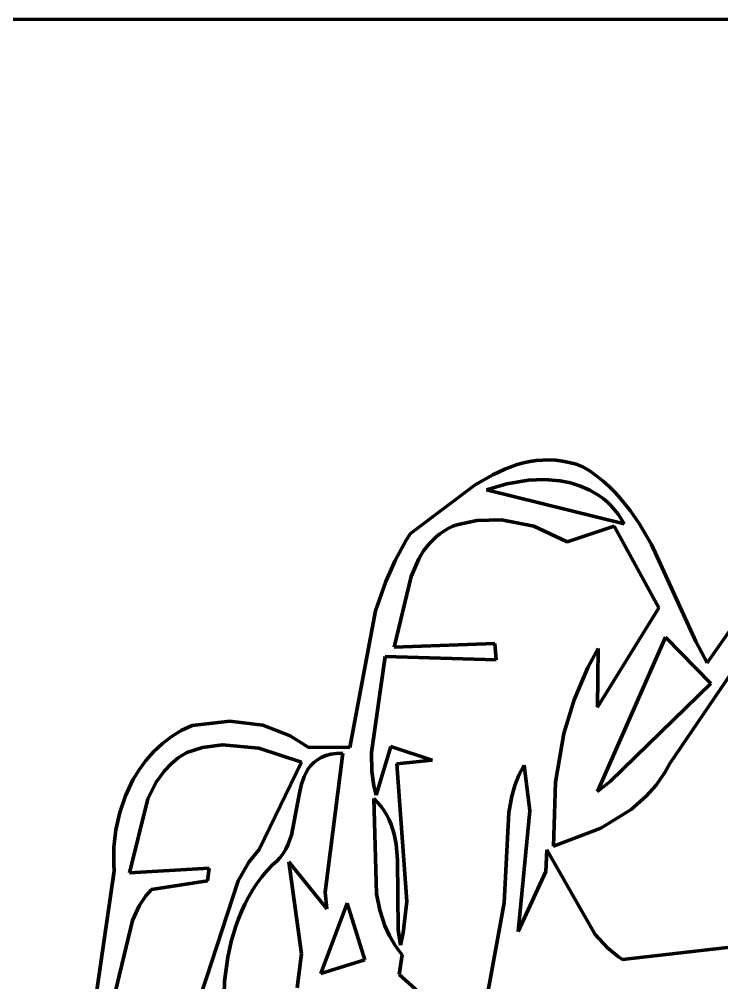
# Model space of a CAD drawing. Header units: millimetres. Extents: x 0 to 10.4, y 0 to 10.4.
# Drawn here: x 2.863 to 3.51, y 9.53 to 10.417 of the extents above; entities that cross this region are included whole.
import ezdxf

# ---------------------------------------------------------------- set-up
doc = ezdxf.new("R2010")
doc.units = ezdxf.units.MM
doc.layers.add('color#2b2b2bff', color=7, linetype='CONTINUOUS', lineweight=100)
doc.layers.add('color#fdfdfdff', color=7, linetype='CONTINUOUS', lineweight=100)

msp = doc.modelspace()

# ---------------------------------------------------------------- linework, layer by layer
at = {"layer": 'color#2b2b2bff'}
for p, q in [((3.33303, 10.00964), (3.33892, 10.01053)), ((3.33892, 10.01053), (3.34487, 10.01104)), ((3.34487, 10.01104), (3.35089, 10.01116)), ((3.35089, 10.01116), (3.35697, 10.01084)), ((3.35697, 10.01084), (3.36311, 10.01008)), ((3.36311, 10.01008), (3.36931, 10.00884)), ((3.29896, 9.99757), (3.31008, 10.00272)), ((3.31008, 10.00272), (3.32143, 10.0068)), ((3.32143, 10.0068), (3.3272, 10.00839)), ((3.3272, 10.00839), (3.33303, 10.00964)), ((3.36931, 10.00884), (3.37558, 10.00711)), ((3.37558, 10.00711), (3.38191, 10.00486)), ((3.38191, 10.00486), (3.38838, 10.00074)), ((3.28274, 9.98825), (3.29896, 9.99757)), ((3.33163, 9.99252), (3.31197, 9.98927)), ((3.34645, 9.99311), (3.33163, 9.99252)), ((3.36103, 9.99189), (3.34645, 9.99311)), ((3.38838, 10.00074), (3.39452, 9.99632)), ((3.39452, 9.99632), (3.40034, 9.99163)), ((3.22309, 9.94344), (3.28274, 9.98825)), ((3.31197, 9.98927), (3.29309, 9.98358)), ((3.29309, 9.98358), (3.41986, 9.95239)), ((3.37046, 9.98999), (3.36103, 9.99189)), ((3.37957, 9.98715), (3.37046, 9.98999)), ((3.38825, 9.98332), (3.37957, 9.98715)), ((3.40034, 9.99163), (3.40587, 9.98669)), ((3.40587, 9.98669), (3.41111, 9.98151)), ((3.39644, 9.97845), (3.38825, 9.98332)), ((3.40031, 9.97561), (3.39644, 9.97845)), ((3.40403, 9.97248), (3.40031, 9.97561)), ((3.41111, 9.98151), (3.41608, 9.9761)), ((3.41608, 9.9761), (3.4253, 9.96466)), ((3.40758, 9.96907), (3.40403, 9.97248)), ((3.41095, 9.96536), (3.40758, 9.96907)), ((3.41412, 9.96135), (3.41095, 9.96536)), ((3.4171, 9.95703), (3.41412, 9.96135)), ((3.41986, 9.95239), (3.4171, 9.95703)), ((3.4253, 9.96466), (3.43366, 9.95251)), ((3.25788, 9.94804), (3.2539, 9.94569)), ((3.26215, 9.95015), (3.25788, 9.94804)), ((3.26575, 9.9514), (3.26215, 9.95015)), ((3.2842, 9.95551), (3.26575, 9.9514)), ((3.30683, 9.95608), (3.2842, 9.95551)), ((3.3366, 9.95019), (3.30683, 9.95608)), ((3.36746, 9.93579), (3.3366, 9.95019)), ((3.41069, 9.95034), (3.36746, 9.93579)), ((3.45162, 9.87494), (3.41069, 9.95034)), ((3.43366, 9.95251), (3.44489, 9.93319)), ((3.21926, 9.93738), (3.22309, 9.94344)), ((3.24674, 9.94037), (3.24058, 9.93427)), ((3.25019, 9.94313), (3.24674, 9.94037)), ((3.2539, 9.94569), (3.25019, 9.94313)), ((3.20899, 9.91866), (3.21926, 9.93738)), ((3.24058, 9.93427), (3.2353, 9.92749)), ((3.44489, 9.93319), (3.48581, 9.844)), ((3.2353, 9.92749), (3.23081, 9.92013)), ((3.2004, 9.89923), (3.20899, 9.91866)), ((3.23081, 9.92013), (3.2238, 9.90402)), ((3.2238, 9.90402), (3.20825, 9.83886)), ((3.19117, 9.87242), (3.2004, 9.89923)), ((3.49605, 9.82448), (3.55012, 9.9015)), ((3.16741, 9.74642), (3.19117, 9.87242)), ((3.3951, 9.78369), (3.45162, 9.87494)), ((3.5587, 9.87458), (3.46164, 9.73192)), ((3.20825, 9.83886), (3.30076, 9.84237)), ((3.30076, 9.84237), (3.30194, 9.82715)), ((3.45792, 9.8481), (3.39514, 9.70614)), ((3.49954, 9.80548), (3.45792, 9.8481)), ((3.48581, 9.844), (3.49605, 9.82448)), ((3.38651, 9.82026), (3.39598, 9.83771)), ((3.39598, 9.83771), (3.3951, 9.78369)), ((3.20007, 9.83028), (3.18749, 9.7418)), ((3.30194, 9.82715), (3.20007, 9.83028)), ((3.37371, 9.79027), (3.38651, 9.82026)), ((3.40698, 9.7153), (3.49954, 9.80548)), ((3.3644, 9.75929), (3.37371, 9.79027)), ((3.0223, 9.76674), (3.05696, 9.77087)), ((3.05696, 9.77087), (3.08737, 9.76694)), ((3.00318, 9.75638), (3.01239, 9.76203)), ((3.01239, 9.76203), (3.0223, 9.76674)), ((3.08737, 9.76694), (3.11249, 9.75738)), ((2.99468, 9.74985), (3.00318, 9.75638)), ((3.11249, 9.75738), (3.12903, 9.74694)), ((3.35671, 9.71461), (3.3644, 9.75929)), ((2.9869, 9.74255), (2.99468, 9.74985)), ((3.03176, 9.74659), (3.01733, 9.74181)), ((3.05018, 9.74906), (3.03176, 9.74659)), ((3.0836, 9.74575), (3.05018, 9.74906)), ((3.12288, 9.73289), (3.0836, 9.74575)), ((3.12903, 9.74694), (3.16741, 9.74642)), ((3.19172, 9.70274), (3.2051, 9.74733)), ((3.2051, 9.74733), (3.24304, 9.73486)), ((2.97984, 9.73454), (2.9869, 9.74255)), ((3.00962, 9.73687), (3.00282, 9.73125)), ((3.01733, 9.74181), (3.00962, 9.73687)), ((3.13752, 9.73528), (3.13435, 9.73282)), ((3.14116, 9.73736), (3.13752, 9.73528)), ((3.1453, 9.73903), (3.14116, 9.73736)), ((3.1448, 9.61323), (3.16111, 9.7413)), ((3.14998, 9.74027), (3.1453, 9.73903)), ((3.15524, 9.74103), (3.14998, 9.74027)), ((3.16111, 9.7413), (3.15524, 9.74103)), ((3.18749, 9.7418), (3.18759, 9.72429)), ((2.97351, 9.7259), (2.97984, 9.73454)), ((3.00282, 9.73125), (2.99685, 9.725)), ((3.08395, 9.65264), (3.12288, 9.73289)), ((3.12921, 9.72688), (3.12718, 9.72345)), ((3.13159, 9.73001), (3.12921, 9.72688)), ((3.13435, 9.73282), (3.13159, 9.73001)), ((3.24304, 9.73486), (3.2106, 9.73142)), ((3.2106, 9.73142), (3.21989, 9.60472)), ((3.32303, 9.72111), (3.32785, 9.7304)), ((3.32785, 9.7304), (3.33301, 9.6881)), ((3.46164, 9.73192), (3.45722, 9.72354)), ((2.96792, 9.71673), (2.97351, 9.7259)), ((2.99685, 9.725), (2.98931, 9.71462)), ((3.12545, 9.71977), (3.12272, 9.71172)), ((3.12718, 9.72345), (3.12545, 9.71977)), ((3.18759, 9.72429), (3.18944, 9.71131)), ((3.31928, 9.71155), (3.32303, 9.72111)), ((3.45722, 9.72354), (3.44935, 9.712)), ((2.96095, 9.70212), (2.96792, 9.71673)), ((2.98931, 9.71462), (2.98149, 9.69926)), ((3.12272, 9.71172), (3.12073, 9.70298)), ((3.18944, 9.71131), (3.19172, 9.70274)), ((3.31647, 9.70176), (3.31928, 9.71155)), ((3.35484, 9.65566), (3.35671, 9.71461)), ((3.39514, 9.70614), (3.40698, 9.7153)), ((3.44935, 9.712), (3.44016, 9.70162)), ((2.95569, 9.68674), (2.96095, 9.70212)), ((3.12073, 9.70298), (3.11362, 9.66575)), ((3.31369, 9.68671), (3.31647, 9.70176)), ((3.44016, 9.70162), (3.42619, 9.68946)), ((2.98149, 9.69926), (2.96468, 9.63123)), ((3.19297, 9.69594), (3.1894, 9.69956)), ((3.1894, 9.69956), (3.19204, 9.61174)), ((3.19614, 9.69217), (3.19297, 9.69594)), ((3.19895, 9.68825), (3.19614, 9.69217)), ((2.95216, 9.67087), (2.95569, 9.68674)), ((3.2014, 9.6842), (3.19895, 9.68825)), ((3.20352, 9.68002), (3.2014, 9.6842)), ((3.30936, 9.60356), (3.31369, 9.68671)), ((3.33301, 9.6881), (3.32213, 9.5773)), ((3.42619, 9.68946), (3.39826, 9.67237)), ((3.20533, 9.67573), (3.20352, 9.68002)), ((3.20814, 9.66682), (3.20533, 9.67573)), ((2.9504, 9.65477), (2.95216, 9.67087)), ((3.11362, 9.66575), (3.11047, 9.65705)), ((3.20998, 9.65755), (3.20814, 9.66682)), ((3.39826, 9.67237), (3.35484, 9.65566)), ((3.11047, 9.65705), (3.10847, 9.65295)), ((3.21134, 9.64311), (3.20998, 9.65755)), ((2.95044, 9.63871), (2.9504, 9.65477)), ((3.07465, 9.64085), (3.08395, 9.65264)), ((3.10613, 9.64906), (3.10341, 9.6454)), ((3.10847, 9.65295), (3.10613, 9.64906)), ((3.34769, 9.63239), (3.34861, 9.65235)), ((3.34861, 9.65235), (3.39303, 9.5745)), ((2.95064, 9.63306), (2.95044, 9.63871)), ((3.06464, 9.62394), (3.07465, 9.64085)), ((3.0967, 9.63892), (3.09138, 9.63324)), ((3.10028, 9.64202), (3.0967, 9.63892)), ((3.10341, 9.6454), (3.10028, 9.64202)), ((3.12303, 9.55677), (3.11125, 9.64144)), ((3.11125, 9.64144), (3.14613, 9.59815)), ((3.21175, 9.57867), (3.21134, 9.64311)), ((2.92801, 9.47753), (2.95064, 9.63306)), ((2.96468, 9.63123), (3.03813, 9.63559)), ((3.03813, 9.63559), (3.03662, 9.62384)), ((3.09138, 9.63324), (3.08648, 9.62737)), ((3.32213, 9.5773), (3.34769, 9.63239)), ((3.03662, 9.62384), (2.98508, 9.61587)), ((3.03564, 9.53465), (3.06464, 9.62394)), ((3.08198, 9.62133), (3.07787, 9.61513)), ((3.08648, 9.62737), (3.08198, 9.62133)), ((2.98508, 9.61587), (2.9799, 9.61011)), ((3.07787, 9.61513), (3.07413, 9.60878)), ((3.14613, 9.59815), (3.1448, 9.61323)), ((3.19204, 9.61174), (3.19502, 9.59672)), ((2.9799, 9.61011), (2.97358, 9.60079)), ((3.07073, 9.60228), (3.06767, 9.59565)), ((3.07413, 9.60878), (3.07073, 9.60228)), ((3.16487, 9.60321), (3.14087, 9.53864)), ((3.18126, 9.55096), (3.16487, 9.60321)), ((3.21989, 9.60472), (3.21643, 9.57609)), ((3.30562, 9.58335), (3.30936, 9.60356)), ((2.97358, 9.60079), (2.96739, 9.58728)), ((3.06767, 9.59565), (3.06492, 9.5889)), ((3.19502, 9.59672), (3.19967, 9.58228)), ((2.96739, 9.58728), (2.94983, 9.5135)), ((3.06492, 9.5889), (3.06248, 9.58203)), ((3.06248, 9.58203), (3.0584, 9.56797)), ((3.19967, 9.58228), (3.20387, 9.57306)), ((3.21398, 9.56471), (3.21175, 9.57867)), ((3.21643, 9.57609), (3.21398, 9.56471)), ((3.27432, 9.41005), (3.30562, 9.58335)), ((3.0584, 9.56797), (3.05531, 9.55357)), ((3.20387, 9.57306), (3.20908, 9.56423)), ((3.39303, 9.5745), (3.40449, 9.56202)), ((3.20908, 9.56423), (3.2121, 9.55998)), ((3.2121, 9.55998), (3.21541, 9.55584)), ((3.40449, 9.56202), (3.41455, 9.55384)), ((3.41823, 9.55138), (3.53943, 9.56541)), ((3.05531, 9.55357), (3.0522, 9.53146)), ((3.11911, 9.52544), (3.12303, 9.55677)), ((3.14087, 9.53864), (3.18126, 9.55096)), ((3.21541, 9.55584), (3.21276, 9.53766)), ((3.41455, 9.55384), (3.41823, 9.55138)), ((3.03102, 9.52064), (3.03564, 9.53465)), ((3.0522, 9.53146), (3.04905, 9.43444)), ((3.21276, 9.53766), (3.23905, 9.51396))]:
    msp.add_line(p, q, dxfattribs=at)
at = {"layer": 'color#fdfdfdff'}
for p, q in [((0, 10.41667), (10.41667, 10.41667)), ((3.33892, 10.01053), (3.33303, 10.00964)), ((3.34487, 10.01104), (3.33892, 10.01053)), ((3.35089, 10.01116), (3.34487, 10.01104)), ((3.35697, 10.01084), (3.35089, 10.01116)), ((3.36311, 10.01008), (3.35697, 10.01084)), ((3.36931, 10.00884), (3.36311, 10.01008)), ((3.31008, 10.00272), (3.29896, 9.99757)), ((3.32143, 10.0068), (3.31008, 10.00272)), ((3.3272, 10.00839), (3.32143, 10.0068)), ((3.33303, 10.00964), (3.3272, 10.00839)), ((3.37558, 10.00711), (3.36931, 10.00884)), ((3.38191, 10.00486), (3.37558, 10.00711)), ((3.38838, 10.00074), (3.38191, 10.00486)), ((3.29896, 9.99757), (3.28274, 9.98825)), ((3.31197, 9.98927), (3.33163, 9.99252)), ((3.33163, 9.99252), (3.34645, 9.99311)), ((3.34645, 9.99311), (3.36103, 9.99189)), ((3.39452, 9.99632), (3.38838, 10.00074)), ((3.40034, 9.99163), (3.39452, 9.99632)), ((3.28274, 9.98825), (3.22309, 9.94344)), ((3.29309, 9.98358), (3.31197, 9.98927)), ((3.41986, 9.95239), (3.29309, 9.98358)), ((3.36103, 9.99189), (3.37046, 9.98999)), ((3.37046, 9.98999), (3.37957, 9.98715)), ((3.37957, 9.98715), (3.38825, 9.98332)), ((3.40587, 9.98669), (3.40034, 9.99163)), ((3.41111, 9.98151), (3.40587, 9.98669)), ((3.38825, 9.98332), (3.39644, 9.97845)), ((3.39644, 9.97845), (3.40031, 9.97561)), ((3.40031, 9.97561), (3.40403, 9.97248)), ((3.41608, 9.9761), (3.41111, 9.98151)), ((3.4253, 9.96466), (3.41608, 9.9761)), ((3.40403, 9.97248), (3.40758, 9.96907)), ((3.40758, 9.96907), (3.41095, 9.96536)), ((3.41095, 9.96536), (3.41412, 9.96135)), ((3.41412, 9.96135), (3.4171, 9.95703)), ((3.4171, 9.95703), (3.41986, 9.95239)), ((3.43366, 9.95251), (3.4253, 9.96466)), ((3.2539, 9.94569), (3.25788, 9.94804)), ((3.25788, 9.94804), (3.26215, 9.95015)), ((3.26215, 9.95015), (3.26575, 9.9514)), ((3.26575, 9.9514), (3.2842, 9.95551)), ((3.2842, 9.95551), (3.30683, 9.95608)), ((3.30683, 9.95608), (3.3366, 9.95019)), ((3.3366, 9.95019), (3.36746, 9.93579)), ((3.36746, 9.93579), (3.41069, 9.95034)), ((3.41069, 9.95034), (3.45162, 9.87494)), ((3.44489, 9.93319), (3.43366, 9.95251)), ((3.22309, 9.94344), (3.21926, 9.93738)), ((3.24058, 9.93427), (3.24674, 9.94037)), ((3.24674, 9.94037), (3.25019, 9.94313)), ((3.25019, 9.94313), (3.2539, 9.94569)), ((3.21926, 9.93738), (3.20899, 9.91866)), ((3.2353, 9.92749), (3.24058, 9.93427)), ((3.48581, 9.844), (3.44489, 9.93319)), ((3.23081, 9.92013), (3.2353, 9.92749)), ((3.20899, 9.91866), (3.2004, 9.89923)), ((3.2238, 9.90402), (3.23081, 9.92013)), ((3.20825, 9.83886), (3.2238, 9.90402)), ((3.2004, 9.89923), (3.19117, 9.87242)), ((3.55012, 9.9015), (3.49605, 9.82448)), ((3.19117, 9.87242), (3.16741, 9.74642)), ((3.45162, 9.87494), (3.3951, 9.78369)), ((3.46164, 9.73192), (3.5587, 9.87458)), ((3.30076, 9.84237), (3.20825, 9.83886)), ((3.30194, 9.82715), (3.30076, 9.84237)), ((3.39514, 9.70614), (3.45792, 9.8481)), ((3.45792, 9.8481), (3.49954, 9.80548)), ((3.49605, 9.82448), (3.48581, 9.844)), ((3.39598, 9.83771), (3.38651, 9.82026)), ((3.3951, 9.78369), (3.39598, 9.83771)), ((3.18749, 9.7418), (3.20007, 9.83028)), ((3.20007, 9.83028), (3.30194, 9.82715)), ((3.38651, 9.82026), (3.37371, 9.79027)), ((3.49954, 9.80548), (3.40698, 9.7153)), ((3.37371, 9.79027), (3.3644, 9.75929)), ((3.05696, 9.77087), (3.0223, 9.76674)), ((3.08737, 9.76694), (3.05696, 9.77087)), ((3.01239, 9.76203), (3.00318, 9.75638)), ((3.0223, 9.76674), (3.01239, 9.76203)), ((3.11249, 9.75738), (3.08737, 9.76694)), ((3.00318, 9.75638), (2.99468, 9.74985)), ((3.12903, 9.74694), (3.11249, 9.75738)), ((3.3644, 9.75929), (3.35671, 9.71461)), ((2.99468, 9.74985), (2.9869, 9.74255)), ((3.01733, 9.74181), (3.03176, 9.74659)), ((3.03176, 9.74659), (3.05018, 9.74906)), ((3.05018, 9.74906), (3.0836, 9.74575)), ((3.0836, 9.74575), (3.12288, 9.73289)), ((3.16741, 9.74642), (3.12903, 9.74694)), ((3.2051, 9.74733), (3.19172, 9.70274)), ((3.24304, 9.73486), (3.2051, 9.74733)), ((2.9869, 9.74255), (2.97984, 9.73454)), ((3.00282, 9.73125), (3.00962, 9.73687)), ((3.00962, 9.73687), (3.01733, 9.74181)), ((3.13435, 9.73282), (3.13752, 9.73528)), ((3.13752, 9.73528), (3.14116, 9.73736)), ((3.14116, 9.73736), (3.1453, 9.73903)), ((3.16111, 9.7413), (3.1448, 9.61323)), ((3.1453, 9.73903), (3.14998, 9.74027)), ((3.14998, 9.74027), (3.15524, 9.74103)), ((3.15524, 9.74103), (3.16111, 9.7413)), ((3.18759, 9.72429), (3.18749, 9.7418)), ((2.97984, 9.73454), (2.97351, 9.7259)), ((2.99685, 9.725), (3.00282, 9.73125)), ((3.12288, 9.73289), (3.08395, 9.65264)), ((3.12718, 9.72345), (3.12921, 9.72688)), ((3.12921, 9.72688), (3.13159, 9.73001)), ((3.13159, 9.73001), (3.13435, 9.73282)), ((3.2106, 9.73142), (3.24304, 9.73486)), ((3.21989, 9.60472), (3.2106, 9.73142)), ((3.32785, 9.7304), (3.32303, 9.72111)), ((3.33301, 9.6881), (3.32785, 9.7304)), ((3.45722, 9.72354), (3.46164, 9.73192)), ((2.97351, 9.7259), (2.96792, 9.71673)), ((2.98931, 9.71462), (2.99685, 9.725)), ((3.12272, 9.71172), (3.12545, 9.71977)), ((3.12545, 9.71977), (3.12718, 9.72345)), ((3.18944, 9.71131), (3.18759, 9.72429)), ((3.32303, 9.72111), (3.31928, 9.71155)), ((3.44935, 9.712), (3.45722, 9.72354)), ((2.96792, 9.71673), (2.96095, 9.70212)), ((2.98149, 9.69926), (2.98931, 9.71462)), ((3.12073, 9.70298), (3.12272, 9.71172)), ((3.19172, 9.70274), (3.18944, 9.71131)), ((3.31928, 9.71155), (3.31647, 9.70176)), ((3.35671, 9.71461), (3.35484, 9.65566)), ((3.40698, 9.7153), (3.39514, 9.70614)), ((3.44016, 9.70162), (3.44935, 9.712)), ((2.96095, 9.70212), (2.95569, 9.68674)), ((3.11362, 9.66575), (3.12073, 9.70298)), ((3.31647, 9.70176), (3.31369, 9.68671)), ((3.42619, 9.68946), (3.44016, 9.70162)), ((2.96468, 9.63123), (2.98149, 9.69926)), ((3.19204, 9.61174), (3.1894, 9.69956)), ((3.1894, 9.69956), (3.19297, 9.69594)), ((3.19297, 9.69594), (3.19614, 9.69217)), ((3.19614, 9.69217), (3.19895, 9.68825)), ((2.95569, 9.68674), (2.95216, 9.67087)), ((3.19895, 9.68825), (3.2014, 9.6842)), ((3.2014, 9.6842), (3.20352, 9.68002)), ((3.31369, 9.68671), (3.30936, 9.60356)), ((3.32213, 9.5773), (3.33301, 9.6881)), ((3.39826, 9.67237), (3.42619, 9.68946)), ((3.20352, 9.68002), (3.20533, 9.67573)), ((3.20533, 9.67573), (3.20814, 9.66682)), ((2.95216, 9.67087), (2.9504, 9.65477)), ((3.11047, 9.65705), (3.11362, 9.66575)), ((3.20814, 9.66682), (3.20998, 9.65755)), ((3.35484, 9.65566), (3.39826, 9.67237)), ((3.10847, 9.65295), (3.11047, 9.65705)), ((3.20998, 9.65755), (3.21134, 9.64311)), ((2.9504, 9.65477), (2.95044, 9.63871)), ((3.08395, 9.65264), (3.07465, 9.64085)), ((3.10341, 9.6454), (3.10613, 9.64906)), ((3.10613, 9.64906), (3.10847, 9.65295)), ((3.34861, 9.65235), (3.34769, 9.63239)), ((3.39303, 9.5745), (3.34861, 9.65235)), ((2.95044, 9.63871), (2.95064, 9.63306)), ((3.07465, 9.64085), (3.06464, 9.62394)), ((3.09138, 9.63324), (3.0967, 9.63892)), ((3.0967, 9.63892), (3.10028, 9.64202)), ((3.10028, 9.64202), (3.10341, 9.6454)), ((3.14613, 9.59815), (3.11125, 9.64144)), ((3.11125, 9.64144), (3.12303, 9.55677)), ((3.21134, 9.64311), (3.21175, 9.57867)), ((2.95064, 9.63306), (2.92801, 9.47753)), ((3.03813, 9.63559), (2.96468, 9.63123)), ((3.03662, 9.62384), (3.03813, 9.63559)), ((3.08648, 9.62737), (3.09138, 9.63324)), ((3.34769, 9.63239), (3.32213, 9.5773)), ((2.98508, 9.61587), (3.03662, 9.62384)), ((3.06464, 9.62394), (3.03564, 9.53465)), ((3.07787, 9.61513), (3.08198, 9.62133)), ((3.08198, 9.62133), (3.08648, 9.62737)), ((2.9799, 9.61011), (2.98508, 9.61587)), ((3.07413, 9.60878), (3.07787, 9.61513)), ((3.1448, 9.61323), (3.14613, 9.59815)), ((3.19502, 9.59672), (3.19204, 9.61174)), ((2.97358, 9.60079), (2.9799, 9.61011)), ((3.06767, 9.59565), (3.07073, 9.60228)), ((3.07073, 9.60228), (3.07413, 9.60878)), ((3.14087, 9.53864), (3.16487, 9.60321)), ((3.16487, 9.60321), (3.18126, 9.55096)), ((3.21643, 9.57609), (3.21989, 9.60472)), ((3.30936, 9.60356), (3.30562, 9.58335)), ((2.96739, 9.58728), (2.97358, 9.60079)), ((3.06492, 9.5889), (3.06767, 9.59565)), ((3.19967, 9.58228), (3.19502, 9.59672)), ((2.94983, 9.5135), (2.96739, 9.58728)), ((3.06248, 9.58203), (3.06492, 9.5889)), ((3.0584, 9.56797), (3.06248, 9.58203)), ((3.20387, 9.57306), (3.19967, 9.58228)), ((3.21175, 9.57867), (3.21398, 9.56471)), ((3.21398, 9.56471), (3.21643, 9.57609)), ((3.30562, 9.58335), (3.27432, 9.41005)), ((3.05531, 9.55357), (3.0584, 9.56797)), ((3.20908, 9.56423), (3.20387, 9.57306)), ((3.40449, 9.56202), (3.39303, 9.5745)), ((3.2121, 9.55998), (3.20908, 9.56423)), ((3.21541, 9.55584), (3.2121, 9.55998)), ((3.41455, 9.55384), (3.40449, 9.56202)), ((3.53943, 9.56541), (3.41823, 9.55138)), ((3.0522, 9.53146), (3.05531, 9.55357)), ((3.12303, 9.55677), (3.11911, 9.52544)), ((3.18126, 9.55096), (3.14087, 9.53864)), ((3.21276, 9.53766), (3.21541, 9.55584)), ((3.41823, 9.55138), (3.41455, 9.55384)), ((3.03564, 9.53465), (3.03102, 9.52064)), ((3.04905, 9.43444), (3.0522, 9.53146)), ((3.23905, 9.51396), (3.21276, 9.53766))]:
    msp.add_line(p, q, dxfattribs=at)

doc.saveas('drawing.dxf')
